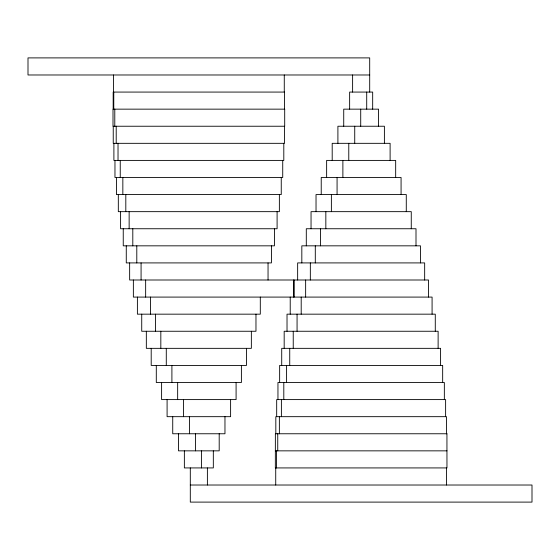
<?xml version="1.0" encoding="UTF-8"?>
<svg xmlns="http://www.w3.org/2000/svg" width="560" height="560" viewBox="0 0 560 560"><rect width="100%" height="100%" fill="white"/><g stroke="black" fill="none" stroke-linecap="round" stroke-linejoin="round"><path stroke-width="0.84" d="M369.698 74.984L28 74.984L28 57.897L369.698 57.897L369.698 92.071M275.338 450.849L446.964 450.849M190.302 485.016L532 485.016L532 502.103L190.302 502.103L190.302 467.929M446.579 467.929L446.579 485.016M446.488 433.762L446.488 416.675L275.821 416.675L275.821 433.762M445.62 416.675L445.62 399.595L276.682 399.595L276.682 416.675M444.346 399.595L444.346 382.508L277.956 382.508L277.956 399.595M442.666 382.508L442.666 365.421L279.643 365.421L279.643 382.508M440.587 365.421L440.587 348.341L281.715 348.341L281.715 365.421M438.123 348.341L438.123 331.254L284.179 331.254L284.179 348.341M435.281 331.254L435.281 314.167L287.021 314.167L287.021 331.254M432.082 314.167L432.082 297.087L133.364 297.087L133.364 280M428.533 297.087L428.533 280L129.647 280L129.647 262.913M424.662 280L424.662 262.913L297.647 262.913L297.647 280M420.476 262.913L420.476 245.833L301.826 245.833L301.826 262.913M416.003 245.833L416.003 228.746L306.299 228.746L306.299 245.833M411.264 228.746L411.264 211.659L311.045 211.659L311.045 228.746M406.28 211.659L406.28 194.579L316.029 194.579L316.029 211.659M401.072 194.579L401.072 177.492L321.23 177.492L321.23 194.579M395.675 177.492L395.675 160.405L326.634 160.405L326.634 177.492M390.11 160.405L390.11 143.325L332.199 143.325L332.199 160.405M384.398 143.325L384.398 126.238L337.904 126.238L337.904 143.325M378.574 126.238L378.574 109.151L343.728 109.151L343.728 126.238M372.673 109.151L372.673 92.071L349.636 92.071L349.636 109.151M366.709 92.071L366.709 109.151M360.717 109.151L360.717 126.238M354.732 126.238L354.732 143.325M352.611 74.984L352.611 92.071M348.775 143.325L348.775 160.405M342.881 160.405L342.881 177.492M337.071 177.492L337.071 194.579M331.38 194.579L331.38 211.659M325.836 211.659L325.836 228.746M320.467 228.746L320.467 245.833M315.294 245.833L315.294 262.913M310.338 262.913L310.338 280M305.641 280L305.641 297.087M301.203 297.087L301.203 314.167M297.066 314.167L297.066 331.254M294.049 280L294.049 297.087M293.769 280L293.769 297.087M293.237 331.254L293.237 348.341M290.22 297.087L290.22 314.167M289.737 348.341L289.737 365.421M286.587 365.421L286.587 382.508M284.515 109.151L284.515 92.071L113.176 92.071L113.176 109.151M284.459 126.238L284.459 143.325L113.239 143.325L113.239 126.238M284.27 74.984L284.27 92.071M283.801 143.325L283.801 160.405L113.897 160.405L113.897 143.325M283.801 382.508L283.801 399.595M282.73 160.405L282.73 177.492L114.968 177.492L114.968 160.405M281.393 399.595L281.393 416.675M281.253 177.492L281.253 194.579L116.445 194.579L116.445 177.492M279.37 194.579L279.37 211.659L118.321 211.659L118.321 194.579M279.37 416.675L279.37 433.762M277.746 433.762L277.746 450.849M277.095 211.659L277.095 228.746L120.596 228.746L120.596 211.659M276.535 450.849L276.535 467.929M275.73 467.929L275.73 485.016M274.442 228.746L274.442 245.833L123.249 245.833L123.249 228.746M271.418 245.833L271.418 262.913L126.273 262.913L126.273 245.833M268.044 262.913L268.044 280M260.302 297.087L260.302 314.167L137.396 314.167L137.396 297.087M255.969 314.167L255.969 331.254L141.729 331.254L141.729 314.167M251.356 331.254L251.356 348.341L146.335 348.341L146.335 331.254M246.491 348.341L246.491 365.421L151.2 365.421L151.2 348.341M241.395 365.421L241.395 382.508L156.296 382.508L156.296 365.421M236.089 382.508L236.089 399.595L161.602 399.595L161.602 382.508M230.608 399.595L230.608 416.675L167.09 416.675L167.09 399.595M224.966 416.675L224.966 433.762L172.732 433.762L172.732 416.675M219.198 433.762L219.198 450.849L178.5 450.849L178.5 433.762M213.325 450.849L213.325 467.929L184.366 467.929L184.366 450.849M207.389 467.929L207.389 485.016M201.411 450.849L201.411 467.929M195.419 433.762L195.419 450.849M189.441 416.675L189.441 433.762M183.512 399.595L183.512 416.675M177.66 382.508L177.66 399.595M171.906 365.421L171.906 382.508M166.285 348.341L166.285 365.421M160.825 331.254L160.825 348.341M155.547 314.167L155.547 331.254M150.479 297.087L150.479 314.167M145.649 280L145.649 297.087M141.078 262.913L141.078 280M136.794 245.833L136.794 262.913M132.804 228.746L132.804 245.833M129.143 211.659L129.143 228.746M125.811 194.579L125.811 211.659M122.843 177.492L122.843 194.579M120.246 160.405L120.246 177.492M118.027 143.325L118.027 160.405M116.207 126.238L116.207 143.325M114.786 109.151L114.786 126.238M113.771 92.071L113.771 109.151M113.421 74.984L113.421 92.071M284.697 109.151L113.001 109.151L113.001 126.238L284.697 126.238L284.697 109.151M446.936 433.762L275.373 433.762L275.338 467.929L446.964 467.929L446.936 433.762"/></g></svg>
